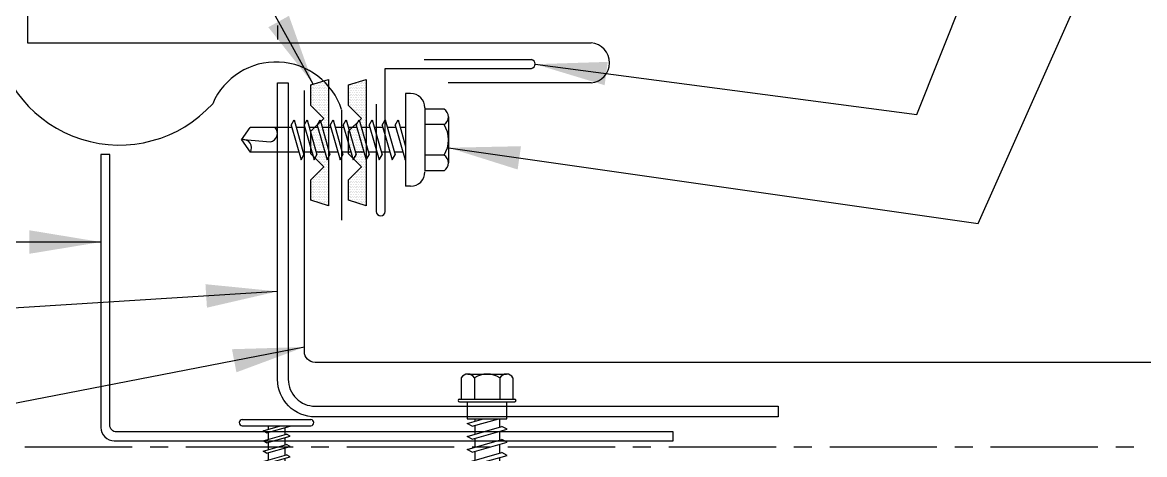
# Model space of a CAD drawing. Header units: inches. Extents: x 2.5 to 39.3, y 7.3 to 36.3.
# Drawn here: x 15.08 to 22.92, y 19.3 to 22.32 of the extents above; entities that cross this region are included whole.
import ezdxf

# ---------------------------------------------------------------- set-up
doc = ezdxf.new("R2010")
doc.units = ezdxf.units.IN
doc.header["$MEASUREMENT"] = 0
doc.linetypes.add('ACAD_ISO07W100', pattern=[3, 0, -3])
doc.linetypes.add('CENTER2', pattern=[1.125, 0.75, -0.125, 0.125, -0.125])
for name, color, linetype in [('BARRIER', 253, 'CENTER2'), ('FASTENER', 9, 'Continuous'), ('MEMBRANE', 7, 'Continuous'), ('PANEL', 11, 'Continuous'), ('STLA', 10, 'Continuous'), ('TAPE', 8, 'Continuous'), ('TEXT', 2, 'Continuous'), ('TRIM', 6, 'Continuous')]:
    doc.layers.add(name, color=color, linetype=linetype)
doc.styles.add('TEXT1', font='ROMANS.shx', dxfattribs={"width": 0.75, "height": 0.375})
doc.dimstyles.new('DETAIL$7', dxfattribs={"dimscale": 4, "dimtxt": 0.375, "dimasz": 0.125, "dimexe": 0.0625, "dimexo": 0.125, "dimgap": 0.0625, "dimtad": 1, "dimdec": 4, "dimzin": 3, "dimdsep": 46, "dimlunit": 4, "dimtxsty": 'TEXT1', "dimblk": 'ARCHTICK', "dimcen": 0.0625, "dimclrd": 7, "dimclre": 7, "dimclrt": 2, "dimadec": 0, "dimazin": 0, "dimtfac": 0.59375, "dimtdec": 4, "dimtmove": 2, "dimatfit": 3, "dimfxl": 0, "dimfrac": 2, "dimtolj": 1, "dimtzin": 3, "dimarcsym": 0})

# ---------------------------------------------------------------- blocks, each defined once
blk = doc.blocks.new('st7')
at = {"layer": 'FASTENER'}
for p, q in [((-0.24, 0.0822), (0.24, 0.0822)), ((-0.24, 0.0369), (0.24, 0.0369)), ((-0.0932, 0.0025), (0.0272, 0.0369)), ((-0.0691, -0.0111), (-0.0932, 0.0025)), ((-0.0691, -0.0111), (0.0948, 0.0357)), ((-0.0574, 0.0369), (-0.0574, 0.0127)), ((0.059, 0.0255), (0.059, -0.0254)), ((-0.0932, -0.0688), (0.0707, -0.0221)), ((-0.0691, -0.0824), (-0.0932, -0.0688)), ((-0.0691, -0.0824), (0.0948, -0.0356)), ((-0.0574, -0.0077), (-0.0574, -0.0586)), ((0.059, -0.0458), (0.059, -0.0967)), ((0.0948, -0.0356), (0.0707, -0.0221)), ((-0.0932, -0.1402), (0.0707, -0.0934)), ((-0.0691, -0.1538), (-0.0932, -0.1402)), ((-0.0691, -0.1538), (0.0948, -0.107)), ((-0.0574, -0.0791), (-0.0574, -0.13)), ((-0.0574, -0.1504), (-0.0574, -0.2014)), ((0.059, -0.1172), (0.059, -0.1681)), ((0.0948, -0.107), (0.0707, -0.0934)), ((-0.0932, -0.2116), (0.0707, -0.1648)), ((-0.0691, -0.2251), (-0.0932, -0.2116)), ((-0.0691, -0.2251), (0.0948, -0.1783)), ((-0.0574, -0.2218), (-0.0574, -0.2727)), ((0.059, -0.1885), (0.059, -0.2394)), ((0.0948, -0.1783), (0.0707, -0.1648)), ((-0.0932, -0.2829), (0.0707, -0.2361)), ((-0.0691, -0.2965), (-0.0932, -0.2829)), ((-0.0932, -0.3543), (0.0707, -0.3075)), ((-0.0691, -0.2965), (0.0948, -0.2497)), ((-0.0574, -0.2931), (-0.0574, -0.3441)), ((0.059, -0.2599), (0.059, -0.3108)), ((0.0948, -0.2497), (0.0707, -0.2361)), ((0.0948, -0.321), (0.0707, -0.3075)), ((-0.0691, -0.3678), (-0.0932, -0.3543)), ((-0.0932, -0.4256), (0.0707, -0.3788)), ((-0.0691, -0.3678), (0.0948, -0.321)), ((-0.0574, -0.3645), (-0.0574, -0.4154)), ((0.059, -0.3312), (0.059, -0.3822)), ((0.0948, -0.3924), (0.0707, -0.3788)), ((-0.0691, -0.4392), (-0.0932, -0.4256)), ((-0.0932, -0.497), (0.0707, -0.4502)), ((-0.0691, -0.4392), (0.0948, -0.3924)), ((-0.0691, -0.5105), (0.0948, -0.4638)), ((-0.0574, -0.4359), (-0.0574, -0.4868)), ((0.059, -0.4026), (0.059, -0.4535)), ((0.0948, -0.4638), (0.0707, -0.4502)), ((-0.0691, -0.5105), (-0.0932, -0.497)), ((-0.0932, -0.5683), (0.0707, -0.5215)), ((-0.0691, -0.5819), (0.0948, -0.5351)), ((-0.0574, -0.5072), (-0.0574, -0.5581)), ((0.059, -0.474), (0.059, -0.5249)), ((0.059, -0.5453), (0.059, -0.5962)), ((0.0948, -0.5351), (0.0707, -0.5215)), ((-0.0691, -0.5819), (-0.0932, -0.5683)), ((-0.0932, -0.6397), (0.0707, -0.5929)), ((-0.0691, -0.6533), (0.0948, -0.6065)), ((-0.0574, -0.5786), (-0.0574, -0.6295)), ((0.059, -0.6167), (0.059, -0.6676)), ((0.0948, -0.6065), (0.0707, -0.5929)), ((-0.0691, -0.6533), (-0.0932, -0.6397)), ((-0.0932, -0.711), (0.0707, -0.6643)), ((-0.0691, -0.7246), (0.0948, -0.6778)), ((-0.0574, -0.6499), (-0.0574, -0.7008)), ((0.059, -0.688), (0.059, -0.7389)), ((0.0948, -0.6778), (0.0707, -0.6643)), ((-0.0691, -0.7246), (-0.0932, -0.711)), ((-0.0932, -0.7824), (0.0707, -0.7356)), ((-0.0691, -0.796), (-0.0932, -0.7824)), ((-0.0691, -0.796), (0.0948, -0.7492)), ((-0.0574, -0.7213), (-0.0574, -0.7722)), ((0.059, -0.7594), (0.059, -0.8103)), ((0.0948, -0.7492), (0.0707, -0.7356)), ((-0.0932, -0.8538), (0.0707, -0.807)), ((-0.0691, -0.8673), (-0.0932, -0.8538)), ((-0.0691, -0.8673), (0.0948, -0.8205)), ((-0.0574, -0.7926), (-0.0574, -0.8436)), ((0.059, -0.8307), (0.059, -0.8612)), ((0.0948, -0.8205), (0.0707, -0.807)), ((-0.078, -0.9208), (0.0613, -0.881)), ((-0.0539, -0.9344), (-0.078, -0.9208)), ((-0.0539, -0.9344), (0.0853, -0.8946)), ((0.0853, -0.8946), (0.0613, -0.881)), ((-0.0579, -0.9864), (0.0407, -0.9583)), ((-0.0338, -1), (-0.0579, -0.9864)), ((-0.0338, -1), (0.0647, -0.9718)), ((0.0647, -0.9718), (0.0407, -0.9583)), ((-0.0299, -1.0497), (0.0056, -1.0396)), ((-0.0058, -1.0633), (-0.0299, -1.0497)), ((-0.0058, -1.0633), (0.0297, -1.0532)), ((0.0297, -1.0532), (0.0056, -1.0396))]:
    blk.add_line(p, q, dxfattribs=at)
for centre, radius, start, end in [((-0.2381, 0.0595), 0.0227, 94.66387, 265.33613), ((0.2381, 0.0595), 0.0227, 274.66387, 85.33613), ((-0.5007, -0.8534), 0.5598, 357.08737, 0.79577), ((0.5023, -0.8534), 0.5598, 181.08344, 186.21359), ((0.5023, -0.8534), 0.5598, 188.2489, 193.28196), ((-0.5007, -0.8534), 0.5598, 348.7524, 354.94749), ((0.5023, -0.8534), 0.5598, 194.88902, 200.30989), ((-0.5007, -0.8534), 0.5598, 339.46835, 347.20161), ((0.5023, -0.8534), 0.5598, 201.15724, 206.38075), ((-0.5007, -0.8534), 0.5598, 333.61925, 338.82803)]:
    blk.add_arc(centre, radius, start, end, dxfattribs=at)
blk = doc.blocks.new('*X2')
at = {"color": 0}
for p, q in [((-0.4336, 0.1348), (-0.4336, 0.1348)), ((-0.4336, 0.123), (-0.4336, 0.123)), ((-0.4219, 0.1406), (-0.4219, 0.1406)), ((-0.4219, 0.1289), (-0.4219, 0.1289)), ((-0.4219, 0.1172), (-0.4219, 0.1172)), ((-0.4219, 0.1055), (-0.4219, 0.1055)), ((-0.4219, 0.0937), (-0.4219, 0.0937)), ((-0.4219, 0.082), (-0.4219, 0.082)), ((-0.4102, 0.1348), (-0.4102, 0.1348)), ((-0.4102, 0.123), (-0.4102, 0.123)), ((-0.4102, 0.1113), (-0.4102, 0.1113)), ((-0.4102, 0.0996), (-0.4102, 0.0996)), ((-0.4102, 0.0879), (-0.4102, 0.0879)), ((-0.3984, 0.1406), (-0.3984, 0.1406)), ((-0.3984, 0.1289), (-0.3984, 0.1289)), ((-0.3984, 0.1172), (-0.3984, 0.1172)), ((-0.3984, 0.1055), (-0.3984, 0.1055)), ((-0.3984, 0.0937), (-0.3984, 0.0937)), ((-0.3984, 0.082), (-0.3984, 0.082)), ((-0.3867, 0.1348), (-0.3867, 0.1348)), ((-0.3867, 0.123), (-0.3867, 0.123)), ((-0.3867, 0.1113), (-0.3867, 0.1113)), ((-0.3867, 0.0996), (-0.3867, 0.0996)), ((-0.3867, 0.0879), (-0.3867, 0.0879)), ((-0.375, 0.1406), (-0.375, 0.1406)), ((-0.375, 0.1289), (-0.375, 0.1289)), ((-0.375, 0.1172), (-0.375, 0.1172)), ((-0.375, 0.1055), (-0.375, 0.1055)), ((-0.375, 0.0937), (-0.375, 0.0937)), ((-0.375, 0.082), (-0.375, 0.082)), ((-0.3633, 0.1348), (-0.3633, 0.1348)), ((-0.3633, 0.123), (-0.3633, 0.123)), ((-0.3633, 0.1113), (-0.3633, 0.1113)), ((-0.3633, 0.0996), (-0.3633, 0.0996)), ((-0.3633, 0.0879), (-0.3633, 0.0879)), ((-0.3516, 0.1406), (-0.3516, 0.1406)), ((-0.3516, 0.1289), (-0.3516, 0.1289)), ((-0.3516, 0.1172), (-0.3516, 0.1172)), ((-0.3516, 0.1055), (-0.3516, 0.1055)), ((-0.3516, 0.0937), (-0.3516, 0.0937)), ((-0.3516, 0.082), (-0.3516, 0.082)), ((-0.3398, 0.1348), (-0.3398, 0.1348)), ((-0.3398, 0.123), (-0.3398, 0.123)), ((-0.3398, 0.1113), (-0.3398, 0.1113)), ((-0.3398, 0.0996), (-0.3398, 0.0996)), ((-0.3398, 0.0879), (-0.3398, 0.0879)), ((-0.3281, 0.1406), (-0.3281, 0.1406)), ((-0.3281, 0.1289), (-0.3281, 0.1289)), ((-0.3281, 0.1172), (-0.3281, 0.1172)), ((-0.3281, 0.1055), (-0.3281, 0.1055)), ((-0.3281, 0.0937), (-0.3281, 0.0937)), ((-0.3281, 0.082), (-0.3281, 0.082)), ((-0.3164, 0.1348), (-0.3164, 0.1348)), ((-0.3164, 0.123), (-0.3164, 0.123)), ((-0.3164, 0.1113), (-0.3164, 0.1113)), ((-0.3164, 0.0996), (-0.3164, 0.0996)), ((-0.3164, 0.0879), (-0.3164, 0.0879)), ((-0.3047, 0.1406), (-0.3047, 0.1406)), ((-0.3047, 0.1289), (-0.3047, 0.1289)), ((-0.3047, 0.1172), (-0.3047, 0.1172)), ((-0.3047, 0.1055), (-0.3047, 0.1055)), ((-0.3047, 0.0937), (-0.3047, 0.0937)), ((-0.3047, 0.082), (-0.3047, 0.082)), ((-0.293, 0.1348), (-0.293, 0.1348)), ((-0.293, 0.123), (-0.293, 0.123)), ((-0.293, 0.1113), (-0.293, 0.1113)), ((-0.293, 0.0996), (-0.293, 0.0996)), ((-0.293, 0.0879), (-0.293, 0.0879)), ((-0.2812, 0.1406), (-0.2812, 0.1406)), ((-0.2812, 0.1289), (-0.2812, 0.1289)), ((-0.2812, 0.1172), (-0.2812, 0.1172)), ((-0.2812, 0.1055), (-0.2812, 0.1055)), ((-0.2812, 0.0937), (-0.2812, 0.0937)), ((-0.2812, 0.082), (-0.2812, 0.082)), ((-0.2695, 0.1348), (-0.2695, 0.1348)), ((-0.2695, 0.123), (-0.2695, 0.123)), ((-0.2695, 0.1113), (-0.2695, 0.1113)), ((-0.2695, 0.0996), (-0.2695, 0.0996)), ((-0.2695, 0.0879), (-0.2695, 0.0879)), ((-0.2578, 0.1406), (-0.2578, 0.1406)), ((-0.2578, 0.1289), (-0.2578, 0.1289)), ((-0.2578, 0.1172), (-0.2578, 0.1172)), ((-0.2578, 0.1055), (-0.2578, 0.1055)), ((-0.2578, 0.0937), (-0.2578, 0.0937)), ((-0.2578, 0.082), (-0.2578, 0.082)), ((-0.2461, 0.1348), (-0.2461, 0.1348)), ((-0.2461, 0.123), (-0.2461, 0.123)), ((-0.2461, 0.1113), (-0.2461, 0.1113)), ((-0.2461, 0.0996), (-0.2461, 0.0996)), ((-0.2461, 0.0879), (-0.2461, 0.0879)), ((-0.2344, 0.1406), (-0.2344, 0.1406)), ((-0.2344, 0.1289), (-0.2344, 0.1289)), ((-0.2344, 0.1172), (-0.2344, 0.1172)), ((-0.2344, 0.1055), (-0.2344, 0.1055)), ((-0.2344, 0.0937), (-0.2344, 0.0937)), ((-0.2344, 0.082), (-0.2344, 0.082)), ((-0.2227, 0.1348), (-0.2227, 0.1348)), ((-0.2227, 0.123), (-0.2227, 0.123)), ((-0.2227, 0.1113), (-0.2227, 0.1113)), ((-0.2227, 0.0996), (-0.2227, 0.0996)), ((-0.2227, 0.0879), (-0.2227, 0.0879)), ((-0.2109, 0.1406), (-0.2109, 0.1406)), ((-0.2109, 0.1289), (-0.2109, 0.1289)), ((-0.2109, 0.1172), (-0.2109, 0.1172)), ((-0.2109, 0.1055), (-0.2109, 0.1055)), ((-0.2109, 0.0937), (-0.2109, 0.0937)), ((-0.2109, 0.082), (-0.2109, 0.082)), ((-0.1992, 0.1348), (-0.1992, 0.1348)), ((-0.1992, 0.123), (-0.1992, 0.123)), ((-0.1992, 0.1113), (-0.1992, 0.1113)), ((-0.1992, 0.0996), (-0.1992, 0.0996)), ((-0.1992, 0.0879), (-0.1992, 0.0879)), ((-0.1875, 0.1406), (-0.1875, 0.1406)), ((-0.1875, 0.1289), (-0.1875, 0.1289)), ((-0.1875, 0.1172), (-0.1875, 0.1172)), ((-0.1875, 0.1055), (-0.1875, 0.1055)), ((-0.1875, 0.0937), (-0.1875, 0.0937)), ((-0.1758, 0.1348), (-0.1758, 0.1348)), ((-0.1758, 0.123), (-0.1758, 0.123)), ((-0.1758, 0.1113), (-0.1758, 0.1113)), ((-0.1641, 0.1406), (-0.1641, 0.1406)), ((-0.1641, 0.1289), (-0.1641, 0.1289)), ((-0.1641, 0.1172), (-0.1641, 0.1172)), ((-0.1641, 0.1055), (-0.1641, 0.1055)), ((-0.1523, 0.1348), (-0.1523, 0.1348)), ((-0.1523, 0.123), (-0.1523, 0.123)), ((-0.1523, 0.1113), (-0.1523, 0.1113)), ((-0.1523, 0.0996), (-0.1523, 0.0996)), ((-0.1406, 0.1406), (-0.1406, 0.1406)), ((-0.1406, 0.1289), (-0.1406, 0.1289)), ((-0.1406, 0.1172), (-0.1406, 0.1172)), ((-0.1406, 0.1055), (-0.1406, 0.1055)), ((-0.1406, 0.0937), (-0.1406, 0.0937)), ((-0.1406, 0.082), (-0.1406, 0.082)), ((-0.1289, 0.1348), (-0.1289, 0.1348)), ((-0.1289, 0.123), (-0.1289, 0.123)), ((-0.1289, 0.1113), (-0.1289, 0.1113)), ((-0.1289, 0.0996), (-0.1289, 0.0996)), ((-0.1289, 0.0879), (-0.1289, 0.0879)), ((-0.1172, 0.1406), (-0.1172, 0.1406)), ((-0.1172, 0.1289), (-0.1172, 0.1289)), ((-0.1172, 0.1172), (-0.1172, 0.1172)), ((-0.1172, 0.1055), (-0.1172, 0.1055)), ((-0.1172, 0.0937), (-0.1172, 0.0937)), ((-0.1172, 0.082), (-0.1172, 0.082)), ((-0.1055, 0.1348), (-0.1055, 0.1348)), ((-0.1055, 0.123), (-0.1055, 0.123)), ((-0.1055, 0.1113), (-0.1055, 0.1113)), ((-0.1055, 0.0996), (-0.1055, 0.0996)), ((-0.1055, 0.0879), (-0.1055, 0.0879)), ((-0.0937, 0.1406), (-0.0937, 0.1406)), ((-0.0937, 0.1289), (-0.0937, 0.1289)), ((-0.0937, 0.1172), (-0.0937, 0.1172)), ((-0.0937, 0.1055), (-0.0937, 0.1055)), ((-0.0937, 0.0937), (-0.0937, 0.0937)), ((-0.0937, 0.082), (-0.0937, 0.082)), ((-0.082, 0.1348), (-0.082, 0.1348)), ((-0.082, 0.123), (-0.082, 0.123)), ((-0.082, 0.1113), (-0.082, 0.1113)), ((-0.082, 0.0996), (-0.082, 0.0996)), ((-0.082, 0.0879), (-0.082, 0.0879)), ((-0.0703, 0.1406), (-0.0703, 0.1406)), ((-0.0703, 0.1289), (-0.0703, 0.1289)), ((-0.0703, 0.1172), (-0.0703, 0.1172)), ((-0.0703, 0.1055), (-0.0703, 0.1055)), ((-0.0703, 0.0937), (-0.0703, 0.0937)), ((-0.0703, 0.082), (-0.0703, 0.082)), ((-0.0586, 0.1348), (-0.0586, 0.1348)), ((-0.0586, 0.123), (-0.0586, 0.123)), ((-0.0586, 0.1113), (-0.0586, 0.1113)), ((-0.0586, 0.0996), (-0.0586, 0.0996)), ((-0.0586, 0.0879), (-0.0586, 0.0879)), ((-0.0469, 0.1406), (-0.0469, 0.1406)), ((-0.0469, 0.1289), (-0.0469, 0.1289)), ((-0.0469, 0.1172), (-0.0469, 0.1172)), ((-0.0469, 0.1055), (-0.0469, 0.1055)), ((-0.0469, 0.0937), (-0.0469, 0.0937)), ((-0.0469, 0.082), (-0.0469, 0.082)), ((-0.0352, 0.1348), (-0.0352, 0.1348)), ((-0.0352, 0.123), (-0.0352, 0.123)), ((-0.0352, 0.1113), (-0.0352, 0.1113)), ((-0.0352, 0.0996), (-0.0352, 0.0996)), ((-0.0352, 0.0879), (-0.0352, 0.0879)), ((-0.0234, 0.1406), (-0.0234, 0.1406)), ((-0.0234, 0.1289), (-0.0234, 0.1289)), ((-0.0234, 0.1172), (-0.0234, 0.1172)), ((-0.0234, 0.1055), (-0.0234, 0.1055)), ((-0.0234, 0.0937), (-0.0234, 0.0937)), ((-0.0234, 0.082), (-0.0234, 0.082)), ((-0.0117, 0.1348), (-0.0117, 0.1348)), ((-0.0117, 0.123), (-0.0117, 0.123)), ((-0.0117, 0.1113), (-0.0117, 0.1113)), ((-0.0117, 0.0996), (-0.0117, 0.0996)), ((-0.0117, 0.0879), (-0.0117, 0.0879)), ((0, 0.1406), (0, 0.1406)), ((0, 0.1289), (0, 0.1289)), ((0, 0.1172), (0, 0.1172)), ((0, 0.1055), (0, 0.1055)), ((0, 0.0937), (0, 0.0937)), ((0, 0.082), (0, 0.082)), ((0.0117, 0.1348), (0.0117, 0.1348)), ((0.0117, 0.123), (0.0117, 0.123)), ((0.0117, 0.1113), (0.0117, 0.1113)), ((0.0117, 0.0996), (0.0117, 0.0996)), ((0.0117, 0.0879), (0.0117, 0.0879)), ((0.0234, 0.1406), (0.0234, 0.1406)), ((0.0234, 0.1289), (0.0234, 0.1289)), ((0.0234, 0.1172), (0.0234, 0.1172)), ((0.0234, 0.1055), (0.0234, 0.1055)), ((0.0234, 0.0937), (0.0234, 0.0937)), ((0.0234, 0.082), (0.0234, 0.082)), ((0.0352, 0.1348), (0.0352, 0.1348)), ((0.0352, 0.123), (0.0352, 0.123)), ((0.0352, 0.1113), (0.0352, 0.1113)), ((0.0352, 0.0996), (0.0352, 0.0996)), ((0.0352, 0.0879), (0.0352, 0.0879)), ((0.0469, 0.1406), (0.0469, 0.1406)), ((0.0469, 0.1289), (0.0469, 0.1289)), ((0.0469, 0.1172), (0.0469, 0.1172)), ((0.0469, 0.1055), (0.0469, 0.1055)), ((0.0469, 0.0937), (0.0469, 0.0937)), ((0.0469, 0.082), (0.0469, 0.082)), ((0.0586, 0.1348), (0.0586, 0.1348)), ((0.0586, 0.123), (0.0586, 0.123)), ((0.0586, 0.1113), (0.0586, 0.1113)), ((0.0586, 0.0996), (0.0586, 0.0996)), ((0.0586, 0.0879), (0.0586, 0.0879)), ((0.0703, 0.1406), (0.0703, 0.1406)), ((0.0703, 0.1289), (0.0703, 0.1289)), ((0.0703, 0.1172), (0.0703, 0.1172)), ((0.0703, 0.1055), (0.0703, 0.1055)), ((0.0703, 0.0937), (0.0703, 0.0937)), ((0.0703, 0.082), (0.0703, 0.082)), ((0.082, 0.1348), (0.082, 0.1348)), ((0.082, 0.123), (0.082, 0.123)), ((0.082, 0.1113), (0.082, 0.1113)), ((0.082, 0.0996), (0.082, 0.0996)), ((0.082, 0.0879), (0.082, 0.0879)), ((0.0937, 0.1406), (0.0937, 0.1406)), ((0.0937, 0.1289), (0.0937, 0.1289)), ((0.0937, 0.1172), (0.0937, 0.1172)), ((0.0937, 0.1055), (0.0937, 0.1055)), ((0.0937, 0.0937), (0.0937, 0.0937)), ((0.0937, 0.082), (0.0937, 0.082)), ((0.1055, 0.1348), (0.1055, 0.1348)), ((0.1055, 0.123), (0.1055, 0.123)), ((0.1055, 0.1113), (0.1055, 0.1113)), ((0.1055, 0.0996), (0.1055, 0.0996)), ((0.1055, 0.0879), (0.1055, 0.0879)), ((0.1172, 0.1406), (0.1172, 0.1406)), ((0.1172, 0.1289), (0.1172, 0.1289)), ((0.1172, 0.1172), (0.1172, 0.1172)), ((0.1172, 0.1055), (0.1172, 0.1055)), ((0.1172, 0.0937), (0.1172, 0.0937)), ((0.1172, 0.082), (0.1172, 0.082)), ((0.1289, 0.1348), (0.1289, 0.1348)), ((0.1289, 0.123), (0.1289, 0.123)), ((0.1289, 0.1113), (0.1289, 0.1113)), ((0.1289, 0.0996), (0.1289, 0.0996)), ((0.1289, 0.0879), (0.1289, 0.0879)), ((0.1406, 0.1406), (0.1406, 0.1406)), ((0.1406, 0.1289), (0.1406, 0.1289)), ((0.1406, 0.1172), (0.1406, 0.1172)), ((0.1406, 0.1055), (0.1406, 0.1055)), ((0.1406, 0.0937), (0.1406, 0.0937)), ((0.1406, 0.082), (0.1406, 0.082)), ((0.1523, 0.1348), (0.1523, 0.1348)), ((0.1523, 0.123), (0.1523, 0.123)), ((0.1523, 0.1113), (0.1523, 0.1113)), ((0.1523, 0.0996), (0.1523, 0.0996)), ((0.1641, 0.1406), (0.1641, 0.1406)), ((0.1641, 0.1289), (0.1641, 0.1289)), ((0.1641, 0.1172), (0.1641, 0.1172)), ((0.1641, 0.1055), (0.1641, 0.1055)), ((0.1758, 0.1348), (0.1758, 0.1348)), ((0.1758, 0.123), (0.1758, 0.123)), ((0.1758, 0.1113), (0.1758, 0.1113)), ((0.1875, 0.1406), (0.1875, 0.1406)), ((0.1875, 0.1289), (0.1875, 0.1289)), ((0.1875, 0.1172), (0.1875, 0.1172)), ((0.1875, 0.1055), (0.1875, 0.1055)), ((0.1875, 0.0937), (0.1875, 0.0937)), ((0.1992, 0.1348), (0.1992, 0.1348)), ((0.1992, 0.123), (0.1992, 0.123)), ((0.1992, 0.1113), (0.1992, 0.1113)), ((0.1992, 0.0996), (0.1992, 0.0996)), ((0.1992, 0.0879), (0.1992, 0.0879)), ((0.2109, 0.1406), (0.2109, 0.1406)), ((0.2109, 0.1289), (0.2109, 0.1289)), ((0.2109, 0.1172), (0.2109, 0.1172)), ((0.2109, 0.1055), (0.2109, 0.1055)), ((0.2109, 0.0937), (0.2109, 0.0937)), ((0.2109, 0.082), (0.2109, 0.082)), ((0.2227, 0.1348), (0.2227, 0.1348)), ((0.2227, 0.123), (0.2227, 0.123)), ((0.2227, 0.1113), (0.2227, 0.1113)), ((0.2227, 0.0996), (0.2227, 0.0996)), ((0.2227, 0.0879), (0.2227, 0.0879)), ((0.2344, 0.1406), (0.2344, 0.1406)), ((0.2344, 0.1289), (0.2344, 0.1289)), ((0.2344, 0.1172), (0.2344, 0.1172)), ((0.2344, 0.1055), (0.2344, 0.1055)), ((0.2344, 0.0937), (0.2344, 0.0937)), ((0.2344, 0.082), (0.2344, 0.082)), ((0.2461, 0.1348), (0.2461, 0.1348)), ((0.2461, 0.123), (0.2461, 0.123)), ((0.2461, 0.1113), (0.2461, 0.1113)), ((0.2461, 0.0996), (0.2461, 0.0996)), ((0.2461, 0.0879), (0.2461, 0.0879)), ((0.2578, 0.1406), (0.2578, 0.1406)), ((0.2578, 0.1289), (0.2578, 0.1289)), ((0.2578, 0.1172), (0.2578, 0.1172)), ((0.2578, 0.1055), (0.2578, 0.1055)), ((0.2578, 0.0937), (0.2578, 0.0937)), ((0.2578, 0.082), (0.2578, 0.082)), ((0.2695, 0.1348), (0.2695, 0.1348)), ((0.2695, 0.123), (0.2695, 0.123)), ((0.2695, 0.1113), (0.2695, 0.1113)), ((0.2695, 0.0996), (0.2695, 0.0996)), ((0.2695, 0.0879), (0.2695, 0.0879)), ((0.2812, 0.1406), (0.2812, 0.1406)), ((0.2812, 0.1289), (0.2812, 0.1289)), ((0.2812, 0.1172), (0.2812, 0.1172)), ((0.2812, 0.1055), (0.2812, 0.1055)), ((0.2812, 0.0937), (0.2812, 0.0937)), ((0.2812, 0.082), (0.2812, 0.082)), ((0.293, 0.1348), (0.293, 0.1348)), ((0.293, 0.123), (0.293, 0.123)), ((0.293, 0.1113), (0.293, 0.1113)), ((0.293, 0.0996), (0.293, 0.0996)), ((0.293, 0.0879), (0.293, 0.0879)), ((0.3047, 0.1406), (0.3047, 0.1406)), ((0.3047, 0.1289), (0.3047, 0.1289)), ((0.3047, 0.1172), (0.3047, 0.1172)), ((0.3047, 0.1055), (0.3047, 0.1055)), ((0.3047, 0.0937), (0.3047, 0.0937)), ((0.3047, 0.082), (0.3047, 0.082)), ((0.3164, 0.1348), (0.3164, 0.1348)), ((0.3164, 0.123), (0.3164, 0.123)), ((0.3164, 0.1113), (0.3164, 0.1113)), ((0.3164, 0.0996), (0.3164, 0.0996)), ((0.3164, 0.0879), (0.3164, 0.0879)), ((0.3281, 0.1406), (0.3281, 0.1406)), ((0.3281, 0.1289), (0.3281, 0.1289)), ((0.3281, 0.1172), (0.3281, 0.1172)), ((0.3281, 0.1055), (0.3281, 0.1055)), ((0.3281, 0.0937), (0.3281, 0.0937)), ((0.3281, 0.082), (0.3281, 0.082)), ((0.3398, 0.1348), (0.3398, 0.1348)), ((0.3398, 0.123), (0.3398, 0.123)), ((0.3398, 0.1113), (0.3398, 0.1113)), ((0.3398, 0.0996), (0.3398, 0.0996)), ((0.3398, 0.0879), (0.3398, 0.0879)), ((0.3516, 0.1406), (0.3516, 0.1406)), ((0.3516, 0.1289), (0.3516, 0.1289)), ((0.3516, 0.1172), (0.3516, 0.1172)), ((0.3516, 0.1055), (0.3516, 0.1055)), ((0.3516, 0.0937), (0.3516, 0.0937)), ((0.3516, 0.082), (0.3516, 0.082)), ((0.3633, 0.1348), (0.3633, 0.1348)), ((0.3633, 0.123), (0.3633, 0.123)), ((0.3633, 0.1113), (0.3633, 0.1113)), ((0.3633, 0.0996), (0.3633, 0.0996)), ((0.3633, 0.0879), (0.3633, 0.0879)), ((0.375, 0.1406), (0.375, 0.1406)), ((0.375, 0.1289), (0.375, 0.1289)), ((0.375, 0.1172), (0.375, 0.1172)), ((0.375, 0.1055), (0.375, 0.1055)), ((0.375, 0.0937), (0.375, 0.0937)), ((0.375, 0.082), (0.375, 0.082)), ((0.3867, 0.1348), (0.3867, 0.1348)), ((0.3867, 0.123), (0.3867, 0.123)), ((0.3867, 0.1113), (0.3867, 0.1113)), ((0.3867, 0.0996), (0.3867, 0.0996)), ((0.3867, 0.0879), (0.3867, 0.0879)), ((0.3984, 0.1406), (0.3984, 0.1406)), ((0.3984, 0.1289), (0.3984, 0.1289)), ((0.3984, 0.1172), (0.3984, 0.1172)), ((0.3984, 0.1055), (0.3984, 0.1055)), ((0.3984, 0.0937), (0.3984, 0.0937)), ((0.3984, 0.082), (0.3984, 0.082)), ((0.4102, 0.1348), (0.4102, 0.1348)), ((0.4102, 0.123), (0.4102, 0.123)), ((0.4102, 0.1113), (0.4102, 0.1113)), ((0.4102, 0.0996), (0.4102, 0.0996)), ((0.4102, 0.0879), (0.4102, 0.0879)), ((0.4219, 0.1406), (0.4219, 0.1406)), ((0.4219, 0.1289), (0.4219, 0.1289)), ((0.4219, 0.1172), (0.4219, 0.1172)), ((0.4219, 0.1055), (0.4219, 0.1055)), ((0.4219, 0.0937), (0.4219, 0.0937)), ((0.4219, 0.082), (0.4219, 0.082)), ((0.4336, 0.1348), (0.4336, 0.1348)), ((0.4336, 0.123), (0.4336, 0.123)), ((-0.4102, 0.0762), (-0.4102, 0.0762)), ((-0.4102, 0.0645), (-0.4102, 0.0645)), ((-0.4102, 0.0527), (-0.4102, 0.0527)), ((-0.4102, 0.041), (-0.4102, 0.041)), ((-0.3984, 0.0703), (-0.3984, 0.0703)), ((-0.3984, 0.0586), (-0.3984, 0.0586)), ((-0.3984, 0.0469), (-0.3984, 0.0469)), ((-0.3984, 0.0352), (-0.3984, 0.0352)), ((-0.3984, 0.0234), (-0.3984, 0.0234)), ((-0.3867, 0.0762), (-0.3867, 0.0762)), ((-0.3867, 0.0645), (-0.3867, 0.0645)), ((-0.3867, 0.0527), (-0.3867, 0.0527)), ((-0.3867, 0.041), (-0.3867, 0.041)), ((-0.3867, 0.0293), (-0.3867, 0.0293)), ((-0.375, 0.0703), (-0.375, 0.0703)), ((-0.375, 0.0586), (-0.375, 0.0586)), ((-0.375, 0.0469), (-0.375, 0.0469)), ((-0.375, 0.0352), (-0.375, 0.0352)), ((-0.375, 0.0234), (-0.375, 0.0234)), ((-0.3633, 0.0762), (-0.3633, 0.0762)), ((-0.3633, 0.0645), (-0.3633, 0.0645)), ((-0.3633, 0.0527), (-0.3633, 0.0527)), ((-0.3633, 0.041), (-0.3633, 0.041)), ((-0.3633, 0.0293), (-0.3633, 0.0293)), ((-0.3516, 0.0703), (-0.3516, 0.0703)), ((-0.3516, 0.0586), (-0.3516, 0.0586)), ((-0.3516, 0.0469), (-0.3516, 0.0469)), ((-0.3516, 0.0352), (-0.3516, 0.0352)), ((-0.3516, 0.0234), (-0.3516, 0.0234)), ((-0.3398, 0.0762), (-0.3398, 0.0762)), ((-0.3398, 0.0645), (-0.3398, 0.0645)), ((-0.3398, 0.0527), (-0.3398, 0.0527)), ((-0.3398, 0.041), (-0.3398, 0.041)), ((-0.3398, 0.0293), (-0.3398, 0.0293)), ((-0.3281, 0.0703), (-0.3281, 0.0703)), ((-0.3281, 0.0586), (-0.3281, 0.0586)), ((-0.3281, 0.0469), (-0.3281, 0.0469)), ((-0.3281, 0.0352), (-0.3281, 0.0352)), ((-0.3281, 0.0234), (-0.3281, 0.0234)), ((-0.3164, 0.0762), (-0.3164, 0.0762)), ((-0.3164, 0.0645), (-0.3164, 0.0645)), ((-0.3164, 0.0527), (-0.3164, 0.0527)), ((-0.3164, 0.041), (-0.3164, 0.041)), ((-0.3164, 0.0293), (-0.3164, 0.0293)), ((-0.3047, 0.0703), (-0.3047, 0.0703)), ((-0.3047, 0.0586), (-0.3047, 0.0586)), ((-0.3047, 0.0469), (-0.3047, 0.0469)), ((-0.3047, 0.0352), (-0.3047, 0.0352)), ((-0.3047, 0.0234), (-0.3047, 0.0234)), ((-0.293, 0.0762), (-0.293, 0.0762)), ((-0.293, 0.0645), (-0.293, 0.0645)), ((-0.293, 0.0527), (-0.293, 0.0527)), ((-0.293, 0.041), (-0.293, 0.041)), ((-0.293, 0.0293), (-0.293, 0.0293)), ((-0.2812, 0.0703), (-0.2812, 0.0703)), ((-0.2812, 0.0586), (-0.2812, 0.0586)), ((-0.2812, 0.0469), (-0.2812, 0.0469)), ((-0.2812, 0.0352), (-0.2812, 0.0352)), ((-0.2812, 0.0234), (-0.2812, 0.0234)), ((-0.2695, 0.0762), (-0.2695, 0.0762)), ((-0.2695, 0.0645), (-0.2695, 0.0645)), ((-0.2695, 0.0527), (-0.2695, 0.0527)), ((-0.2695, 0.041), (-0.2695, 0.041)), ((-0.2695, 0.0293), (-0.2695, 0.0293)), ((-0.2578, 0.0703), (-0.2578, 0.0703)), ((-0.2578, 0.0586), (-0.2578, 0.0586)), ((-0.2578, 0.0469), (-0.2578, 0.0469)), ((-0.2578, 0.0352), (-0.2578, 0.0352)), ((-0.2578, 0.0234), (-0.2578, 0.0234)), ((-0.2461, 0.0762), (-0.2461, 0.0762)), ((-0.2461, 0.0645), (-0.2461, 0.0645)), ((-0.2461, 0.0527), (-0.2461, 0.0527)), ((-0.2461, 0.041), (-0.2461, 0.041)), ((-0.2344, 0.0703), (-0.2344, 0.0703)), ((-0.2344, 0.0586), (-0.2344, 0.0586)), ((-0.2344, 0.0469), (-0.2344, 0.0469)), ((-0.2227, 0.0762), (-0.2227, 0.0762)), ((-0.2227, 0.0645), (-0.2227, 0.0645)), ((-0.2109, 0.0703), (-0.2109, 0.0703)), ((-0.1289, 0.0762), (-0.1289, 0.0762)), ((-0.1172, 0.0703), (-0.1172, 0.0703)), ((-0.1172, 0.0586), (-0.1172, 0.0586)), ((-0.1055, 0.0762), (-0.1055, 0.0762)), ((-0.1055, 0.0645), (-0.1055, 0.0645)), ((-0.1055, 0.0527), (-0.1055, 0.0527)), ((-0.0937, 0.0703), (-0.0937, 0.0703)), ((-0.0937, 0.0586), (-0.0937, 0.0586)), ((-0.0937, 0.0469), (-0.0937, 0.0469)), ((-0.0937, 0.0352), (-0.0937, 0.0352)), ((-0.082, 0.0762), (-0.082, 0.0762)), ((-0.082, 0.0645), (-0.082, 0.0645)), ((-0.082, 0.0527), (-0.082, 0.0527)), ((-0.082, 0.041), (-0.082, 0.041)), ((-0.082, 0.0293), (-0.082, 0.0293)), ((-0.0703, 0.0703), (-0.0703, 0.0703)), ((-0.0703, 0.0586), (-0.0703, 0.0586)), ((-0.0703, 0.0469), (-0.0703, 0.0469)), ((-0.0703, 0.0352), (-0.0703, 0.0352)), ((-0.0703, 0.0234), (-0.0703, 0.0234)), ((-0.0586, 0.0762), (-0.0586, 0.0762)), ((-0.0586, 0.0645), (-0.0586, 0.0645)), ((-0.0586, 0.0527), (-0.0586, 0.0527)), ((-0.0586, 0.041), (-0.0586, 0.041)), ((-0.0586, 0.0293), (-0.0586, 0.0293)), ((-0.0469, 0.0703), (-0.0469, 0.0703)), ((-0.0469, 0.0586), (-0.0469, 0.0586)), ((-0.0469, 0.0469), (-0.0469, 0.0469)), ((-0.0469, 0.0352), (-0.0469, 0.0352)), ((-0.0469, 0.0234), (-0.0469, 0.0234)), ((-0.0352, 0.0762), (-0.0352, 0.0762)), ((-0.0352, 0.0645), (-0.0352, 0.0645)), ((-0.0352, 0.0527), (-0.0352, 0.0527)), ((-0.0352, 0.041), (-0.0352, 0.041)), ((-0.0352, 0.0293), (-0.0352, 0.0293)), ((-0.0234, 0.0703), (-0.0234, 0.0703)), ((-0.0234, 0.0586), (-0.0234, 0.0586)), ((-0.0234, 0.0469), (-0.0234, 0.0469)), ((-0.0234, 0.0352), (-0.0234, 0.0352)), ((-0.0234, 0.0234), (-0.0234, 0.0234)), ((-0.0117, 0.0762), (-0.0117, 0.0762)), ((-0.0117, 0.0645), (-0.0117, 0.0645)), ((-0.0117, 0.0527), (-0.0117, 0.0527)), ((-0.0117, 0.041), (-0.0117, 0.041)), ((-0.0117, 0.0293), (-0.0117, 0.0293)), ((0, 0.0703), (0, 0.0703)), ((0, 0.0586), (0, 0.0586)), ((0, 0.0469), (0, 0.0469)), ((0, 0.0352), (0, 0.0352)), ((0, 0.0234), (0, 0.0234)), ((0.0117, 0.0762), (0.0117, 0.0762)), ((0.0117, 0.0645), (0.0117, 0.0645)), ((0.0117, 0.0527), (0.0117, 0.0527)), ((0.0117, 0.041), (0.0117, 0.041)), ((0.0117, 0.0293), (0.0117, 0.0293)), ((0.0234, 0.0703), (0.0234, 0.0703)), ((0.0234, 0.0586), (0.0234, 0.0586)), ((0.0234, 0.0469), (0.0234, 0.0469)), ((0.0234, 0.0352), (0.0234, 0.0352)), ((0.0234, 0.0234), (0.0234, 0.0234)), ((0.0352, 0.0762), (0.0352, 0.0762)), ((0.0352, 0.0645), (0.0352, 0.0645)), ((0.0352, 0.0527), (0.0352, 0.0527)), ((0.0352, 0.041), (0.0352, 0.041)), ((0.0352, 0.0293), (0.0352, 0.0293)), ((0.0469, 0.0703), (0.0469, 0.0703)), ((0.0469, 0.0586), (0.0469, 0.0586)), ((0.0469, 0.0469), (0.0469, 0.0469)), ((0.0469, 0.0352), (0.0469, 0.0352)), ((0.0469, 0.0234), (0.0469, 0.0234)), ((0.0586, 0.0762), (0.0586, 0.0762)), ((0.0586, 0.0645), (0.0586, 0.0645)), ((0.0586, 0.0527), (0.0586, 0.0527)), ((0.0586, 0.041), (0.0586, 0.041)), ((0.0586, 0.0293), (0.0586, 0.0293)), ((0.0703, 0.0703), (0.0703, 0.0703)), ((0.0703, 0.0586), (0.0703, 0.0586)), ((0.0703, 0.0469), (0.0703, 0.0469)), ((0.0703, 0.0352), (0.0703, 0.0352)), ((0.0703, 0.0234), (0.0703, 0.0234)), ((0.082, 0.0762), (0.082, 0.0762)), ((0.082, 0.0645), (0.082, 0.0645)), ((0.082, 0.0527), (0.082, 0.0527)), ((0.082, 0.041), (0.082, 0.041)), ((0.082, 0.0293), (0.082, 0.0293)), ((0.0937, 0.0703), (0.0937, 0.0703)), ((0.0937, 0.0586), (0.0937, 0.0586)), ((0.0937, 0.0469), (0.0937, 0.0469)), ((0.0937, 0.0352), (0.0937, 0.0352)), ((0.1055, 0.0762), (0.1055, 0.0762)), ((0.1055, 0.0645), (0.1055, 0.0645)), ((0.1055, 0.0527), (0.1055, 0.0527)), ((0.1172, 0.0703), (0.1172, 0.0703)), ((0.1172, 0.0586), (0.1172, 0.0586)), ((0.1289, 0.0762), (0.1289, 0.0762)), ((0.2109, 0.0703), (0.2109, 0.0703)), ((0.2227, 0.0762), (0.2227, 0.0762)), ((0.2227, 0.0645), (0.2227, 0.0645)), ((0.2344, 0.0703), (0.2344, 0.0703)), ((0.2344, 0.0586), (0.2344, 0.0586)), ((0.2344, 0.0469), (0.2344, 0.0469)), ((0.2461, 0.0762), (0.2461, 0.0762)), ((0.2461, 0.0645), (0.2461, 0.0645)), ((0.2461, 0.0527), (0.2461, 0.0527)), ((0.2461, 0.041), (0.2461, 0.041)), ((0.2578, 0.0703), (0.2578, 0.0703)), ((0.2578, 0.0586), (0.2578, 0.0586)), ((0.2578, 0.0469), (0.2578, 0.0469)), ((0.2578, 0.0352), (0.2578, 0.0352)), ((0.2578, 0.0234), (0.2578, 0.0234)), ((0.2695, 0.0762), (0.2695, 0.0762)), ((0.2695, 0.0645), (0.2695, 0.0645)), ((0.2695, 0.0527), (0.2695, 0.0527)), ((0.2695, 0.041), (0.2695, 0.041)), ((0.2695, 0.0293), (0.2695, 0.0293)), ((0.2812, 0.0703), (0.2812, 0.0703)), ((0.2812, 0.0586), (0.2812, 0.0586)), ((0.2812, 0.0469), (0.2812, 0.0469)), ((0.2812, 0.0352), (0.2812, 0.0352)), ((0.2812, 0.0234), (0.2812, 0.0234)), ((0.293, 0.0762), (0.293, 0.0762)), ((0.293, 0.0645), (0.293, 0.0645)), ((0.293, 0.0527), (0.293, 0.0527)), ((0.293, 0.041), (0.293, 0.041)), ((0.293, 0.0293), (0.293, 0.0293)), ((0.3047, 0.0703), (0.3047, 0.0703)), ((0.3047, 0.0586), (0.3047, 0.0586)), ((0.3047, 0.0469), (0.3047, 0.0469)), ((0.3047, 0.0352), (0.3047, 0.0352)), ((0.3047, 0.0234), (0.3047, 0.0234)), ((0.3164, 0.0762), (0.3164, 0.0762)), ((0.3164, 0.0645), (0.3164, 0.0645)), ((0.3164, 0.0527), (0.3164, 0.0527)), ((0.3164, 0.041), (0.3164, 0.041)), ((0.3164, 0.0293), (0.3164, 0.0293)), ((0.3281, 0.0703), (0.3281, 0.0703)), ((0.3281, 0.0586), (0.3281, 0.0586)), ((0.3281, 0.0469), (0.3281, 0.0469)), ((0.3281, 0.0352), (0.3281, 0.0352)), ((0.3281, 0.0234), (0.3281, 0.0234)), ((0.3398, 0.0762), (0.3398, 0.0762)), ((0.3398, 0.0645), (0.3398, 0.0645)), ((0.3398, 0.0527), (0.3398, 0.0527)), ((0.3398, 0.041), (0.3398, 0.041)), ((0.3398, 0.0293), (0.3398, 0.0293)), ((0.3516, 0.0703), (0.3516, 0.0703)), ((0.3516, 0.0586), (0.3516, 0.0586)), ((0.3516, 0.0469), (0.3516, 0.0469)), ((0.3516, 0.0352), (0.3516, 0.0352)), ((0.3516, 0.0234), (0.3516, 0.0234)), ((0.3633, 0.0762), (0.3633, 0.0762)), ((0.3633, 0.0645), (0.3633, 0.0645)), ((0.3633, 0.0527), (0.3633, 0.0527)), ((0.3633, 0.041), (0.3633, 0.041)), ((0.3633, 0.0293), (0.3633, 0.0293)), ((0.375, 0.0703), (0.375, 0.0703)), ((0.375, 0.0586), (0.375, 0.0586)), ((0.375, 0.0469), (0.375, 0.0469)), ((0.375, 0.0352), (0.375, 0.0352)), ((0.375, 0.0234), (0.375, 0.0234)), ((0.3867, 0.0762), (0.3867, 0.0762)), ((0.3867, 0.0645), (0.3867, 0.0645)), ((0.3867, 0.0527), (0.3867, 0.0527)), ((0.3867, 0.041), (0.3867, 0.041)), ((0.3867, 0.0293), (0.3867, 0.0293)), ((0.3984, 0.0703), (0.3984, 0.0703)), ((0.3984, 0.0586), (0.3984, 0.0586)), ((0.3984, 0.0469), (0.3984, 0.0469)), ((0.3984, 0.0352), (0.3984, 0.0352)), ((0.3984, 0.0234), (0.3984, 0.0234)), ((0.4102, 0.0762), (0.4102, 0.0762)), ((0.4102, 0.0645), (0.4102, 0.0645)), ((0.4102, 0.0527), (0.4102, 0.0527)), ((0.4102, 0.041), (0.4102, 0.041))]:
    blk.add_line(p, q, dxfattribs=at)
blk = doc.blocks.new('MB_DBTAP')
at = {"layer": 'TAPE', "color": 9}
blk.add_lwpolyline([(-0.4033, 0.0185), (-0.442, 0.1413), (0.442, 0.1413), (0.4033, 0.0185), (0.26, 0.0185), (0.1696, 0.1089), (0.0792, 0.0185), (0, 0.0185), (-0.0792, 0.0185), (-0.1696, 0.1089), (-0.26, 0.0185)], close=True, dxfattribs=at)
at = {"layer": 'TAPE', "color": 251}
blk.add_blockref('*X2', (0, 0), dxfattribs=at)
blk = doc.blocks.new('MB_DW3')
at = {"layer": 'FASTENER'}
for p, q in [((-0.161, 0.3366), (0.161, 0.3366)), ((-0.2154, 0.3051), (-0.2154, 0.1712)), ((-0.1065, 0.3051), (-0.1065, 0.1712)), ((0.1065, 0.3051), (0.1065, 0.1712)), ((0.2154, 0.3051), (0.2154, 0.1712)), ((-0.224, 0.1712), (0.2154, 0.1712)), ((-0.324, 0.0712), (-0.324, 0.0369)), ((-0.324, 0.0369), (0.324, 0.0369)), ((-0.1392, -0.016), (0.0458, 0.0369)), ((-0.1035, -0.0361), (0.1392, 0.0333)), ((-0.0863, 0.0369), (0.0863, 0.0369)), ((-0.0863, 0.0369), (-0.0863, -0.0008)), ((0.0863, 0.0369), (0.1328, 0.0369)), ((0.0863, 0.0181), (0.0863, -0.0425)), ((0.1392, 0.0333), (0.1328, 0.0369)), ((0.324, 0.0712), (0.324, 0.0369)), ((-0.1035, -0.0361), (-0.1392, -0.016)), ((-0.1392, -0.1069), (0.1035, -0.0375)), ((-0.1035, -0.127), (0.1392, -0.0576)), ((-0.0863, -0.0311), (-0.0863, -0.0917)), ((0.0863, -0.0728), (0.0863, -0.1334)), ((0.1392, -0.0576), (0.1035, -0.0375)), ((-0.1035, -0.127), (-0.1392, -0.1069)), ((-0.1392, -0.1977), (0.1035, -0.1284)), ((-0.1035, -0.2178), (0.1392, -0.1485)), ((-0.0863, -0.122), (-0.0863, -0.1826)), ((0.1392, -0.1485), (0.1035, -0.1284)), ((-0.1035, -0.2178), (-0.1392, -0.1977)), ((-0.1392, -0.2886), (0.1035, -0.2193)), ((-0.0863, -0.2129), (-0.0863, -0.2735)), ((0.0863, -0.1636), (0.0863, -0.2243)), ((0.1392, -0.2394), (0.1035, -0.2193)), ((-0.1035, -0.3087), (-0.1392, -0.2886)), ((-0.1392, -0.3795), (0.1035, -0.3102)), ((-0.1035, -0.3087), (0.1392, -0.2394)), ((-0.0863, -0.3038), (-0.0863, -0.3644)), ((0.0863, -0.2545), (0.0863, -0.3152)), ((0.1392, -0.3303), (0.1035, -0.3102)), ((-0.1035, -0.3996), (-0.1392, -0.3795)), ((-0.1035, -0.3996), (0.1392, -0.3303)), ((0.0863, -0.3454), (0.0863, -0.4061)), ((-0.1392, -0.4704), (0.1035, -0.4011)), ((-0.1035, -0.4905), (-0.1392, -0.4704)), ((-0.1035, -0.4905), (0.1392, -0.4212)), ((-0.0863, -0.3947), (-0.0863, -0.4553)), ((0.0863, -0.4363), (0.0863, -0.497)), ((0.1392, -0.4212), (0.1035, -0.4011)), ((-0.1392, -0.5613), (0.1035, -0.492)), ((-0.1035, -0.5814), (0.1392, -0.5121)), ((-0.0863, -0.4856), (-0.0863, -0.5462)), ((0.0863, -0.5272), (0.0863, -0.5879)), ((0.1392, -0.5121), (0.1035, -0.492)), ((-0.1035, -0.5814), (-0.1392, -0.5613)), ((-0.1392, -0.6522), (0.1035, -0.5829)), ((-0.1035, -0.6723), (0.1392, -0.603)), ((-0.0863, -0.5765), (-0.0863, -0.6371)), ((0.0863, -0.6181), (0.0863, -0.6787)), ((0.1392, -0.603), (0.1035, -0.5829)), ((-0.1035, -0.6723), (-0.1392, -0.6522)), ((-0.1392, -0.7431), (0.1035, -0.6738)), ((-0.1035, -0.7632), (0.1392, -0.6939)), ((-0.0863, -0.6674), (-0.0863, -0.728)), ((0.1392, -0.6939), (0.1035, -0.6738)), ((-0.1035, -0.7632), (-0.1392, -0.7431)), ((-0.0863, -0.7583), (-0.0863, -1.0503)), ((0.0863, -0.709), (0.0863, -1.0503)), ((-0.0019, -1.0955), (0.0143, -0.9088)), ((0, -1.1111), (-0.0863, -1.0503)), ((0, -1.1111), (0.0863, -1.0503))]:
    blk.add_line(p, q, dxfattribs=at)
for centre, radius, start, end in [((-0.161, 0.2738), 0.0628, 29.87542, 150.12458), ((0, 0.141), 0.1956, 56.99743, 123.00257), ((0.161, 0.2738), 0.0628, 29.87542, 150.12458), ((-0.224, 0.0712), 0.1, 90, 180), ((0.224, 0.0712), 0.1, 0, 90), ((-0.046, -0.9207), 0.0615, 11.14455, 130.906), ((0.0544, -1.0967), 0.0563, 55.45845, 194.84539)]:
    blk.add_arc(centre, radius, start, end, dxfattribs=at)
blk = doc.blocks.new('A$C73860403')
at = {"layer": 'TRIM'}
for p, q in [((-0.2747, 0.2879), (0.4753, 0.2879)), ((-0.547, -0.7746), (-0.547, 0.2254)), ((-0.547, 0.2254), (0.4753, 0.2254)), ((-0.6095, -0.0246), (-0.6095, -0.7746))]:
    blk.add_line(p, q, dxfattribs=at)
for centre, radius, start, end in [((0.47, 0.2566), 0.0317, 279.65792, 80.34208), ((-0.5782, -0.7746), 0.0312, 180, 0)]:
    blk.add_arc(centre, radius, start, end, dxfattribs=at)
blk = doc.blocks.new('_ArchTick')
at = {"color": 0, "linetype": 'ByBlock', "const_width": 0.15}
blk.add_lwpolyline([(-0.5, -0.5), (0.5, 0.5)], dxfattribs=at)
blk = doc.blocks.new('sd22')
at = {"layer": 'FASTENER'}
for p, q in [((-0.1808, 0.2039), (-0.1808, 0.0548)), ((-0.1351, 0.2303), (0.1351, 0.2303)), ((-0.0894, 0.2039), (-0.0894, 0.0548)), ((0.0894, 0.2039), (0.0894, 0.0548)), ((0.1808, 0.2039), (0.1808, 0.0548)), ((-0.1931, 0.0548), (0.1931, 0.0548)), ((-0.1931, 0.0369), (0.1931, 0.0369)), ((-0.1808, 0.0548), (0.1808, 0.0548)), ((-0.1387, 0.0369), (-0.1387, -0.0817)), ((0.1386, -0.0817), (0.1386, 0.0369)), ((-0.1392, -0.1142), (-0.0253, -0.0817)), ((-0.1035, -0.1343), (-0.1392, -0.1142)), ((-0.1392, -0.2051), (0.1035, -0.1358)), ((-0.1387, -0.0817), (0.1386, -0.0817)), ((-0.1035, -0.1343), (0.0808, -0.0817)), ((-0.1035, -0.2252), (0.1392, -0.1559)), ((-0.0863, -0.0817), (-0.0863, -0.0991)), ((-0.0863, -0.1294), (-0.0863, -0.19)), ((0.0863, -0.0817), (0.0863, -0.1407)), ((0.1392, -0.1559), (0.1035, -0.1358)), ((-0.1035, -0.2252), (-0.1392, -0.2051)), ((-0.1392, -0.296), (0.1035, -0.2267)), ((-0.0863, -0.2202), (-0.0863, -0.2809)), ((0.0863, -0.171), (0.0863, -0.2316)), ((0.1392, -0.2468), (0.1035, -0.2267)), ((-0.1035, -0.3161), (-0.1392, -0.296)), ((-0.1035, -0.3161), (0.1392, -0.2468)), ((-0.0863, -0.3111), (-0.0863, -0.3718)), ((0.0863, -0.2619), (0.0863, -0.3225)), ((-0.1392, -0.3869), (0.1035, -0.3176)), ((-0.1035, -0.407), (-0.1392, -0.3869)), ((-0.1035, -0.407), (0.1392, -0.3377)), ((0.0863, -0.3528), (0.0863, -0.4134)), ((0.1392, -0.3377), (0.1035, -0.3176)), ((-0.1392, -0.4778), (0.1035, -0.4085)), ((-0.1035, -0.4979), (0.1392, -0.4286)), ((-0.0863, -0.402), (-0.0863, -0.4627)), ((0.0863, -0.4437), (0.0863, -0.5043)), ((0.1392, -0.4286), (0.1035, -0.4085)), ((-0.1035, -0.4979), (-0.1392, -0.4778)), ((-0.1392, -0.5687), (0.1035, -0.4994)), ((-0.1035, -0.5888), (0.1392, -0.5195)), ((-0.0863, -0.4929), (-0.0863, -0.5536)), ((0.0863, -0.5346), (0.0863, -0.5952)), ((0.1392, -0.5195), (0.1035, -0.4994)), ((-0.1035, -0.5888), (-0.1392, -0.5687)), ((-0.1392, -0.6596), (0.1035, -0.5903)), ((-0.1035, -0.6797), (0.1392, -0.6103)), ((-0.0863, -0.5838), (-0.0863, -0.6445)), ((0.0863, -0.6255), (0.0863, -0.6861)), ((0.1392, -0.6103), (0.1035, -0.5903)), ((-0.1035, -0.6797), (-0.1392, -0.6596)), ((-0.1392, -0.7505), (0.1035, -0.6811)), ((-0.1035, -0.7706), (0.1392, -0.7012)), ((-0.0863, -0.6747), (-0.0863, -0.7353)), ((0.1392, -0.7012), (0.1035, -0.6811)), ((-0.1035, -0.7706), (-0.1392, -0.7505)), ((-0.1392, -0.8414), (0.1035, -0.772)), ((-0.0863, -0.7656), (-0.0863, -0.8262)), ((0.0863, -0.7164), (0.0863, -0.777)), ((0.1392, -0.7921), (0.1035, -0.772)), ((-0.1035, -0.8615), (-0.1392, -0.8414)), ((-0.1035, -0.8615), (0.1392, -0.7921)), ((-0.0863, -0.8565), (-0.0863, -0.9171)), ((0.0863, -0.8073), (0.0863, -0.8679)), ((-0.1392, -0.9323), (0.1035, -0.8629)), ((-0.1035, -0.9524), (-0.1392, -0.9323)), ((-0.1035, -0.9524), (0.1392, -0.883)), ((0.0863, -0.8982), (0.0863, -1.2395)), ((0.1392, -0.883), (0.1035, -0.8629)), ((-0.0863, -0.9474), (-0.0863, -1.2395)), ((-0.0019, -1.2846), (0.0143, -1.0979)), ((0, -1.3002), (-0.0863, -1.2395)), ((0, -1.3002), (0.0863, -1.2395))]:
    blk.add_line(p, q, dxfattribs=at)
for centre, radius, start, end in [((-0.1351, 0.1776), 0.0527, 29.87542, 150.12458), ((0, 0.0662), 0.1641, 56.99743, 123.00257), ((0.1351, 0.1776), 0.0527, 29.87542, 150.12458), ((-0.1931, 0.0458), 0.00894, 90, 270), ((0.1931, 0.0458), 0.00894, 270, 90), ((-0.046, -1.1098), 0.0615, 11.14455, 130.906), ((0.0544, -1.2858), 0.0563, 55.45845, 194.84539)]:
    blk.add_arc(centre, radius, start, end, dxfattribs=at)

msp = doc.modelspace()

# ---------------------------------------------------------------- linework, layer by layer
at = {"layer": 'BARRIER'}
msp.add_line((15.0932, 19.3549), (37.1748, 19.3549), dxfattribs=at)
at = {"layer": 'MEMBRANE'}
msp.add_line((17.3065, 21.7106), (17.3065, 20.9384), dxfattribs=at)
for centre, radius, start, end in [((15.7534, 22.344), 0.8805, 187.19484, 317.76388), ((16.8481, 21.5618), 0.482, 17.9846, 156.74229)]:
    msp.add_arc(centre, radius, start, end, dxfattribs=at)
at = {"layer": 'PANEL'}
msp.add_lwpolyline([(30.8682, 21.6591), (30.8682, 21.1798, -1), (30.8116, 21.1798), (30.8116, 21.6644), (30.8116, 21.7124, -0.46921), (30.9056, 21.8064), (30.9152, 21.8061, -0.422346), (31.0021, 21.7124), (31.0021, 19.9443), (17.1209, 19.9443, -0.414215), (17.0464, 20.0188), (17.0464, 21.8438)], format="xyb", dxfattribs=at)
at = {"layer": 'STLA'}
for points in [[(20.359, 19.6383), (20.359, 19.5636), (17.1212, 19.5636, -0.414214), (16.859, 19.8258), (16.859, 21.8978), (16.9337, 21.8978), (16.9337, 19.8258, 0.414214), (17.1212, 19.6383)], [(15.6239, 21.3962), (15.6239, 19.4899, 0.414214), (15.7177, 19.3962), (19.6239, 19.3962), (19.6239, 19.4587), (15.7333, 19.4587, -0.414214), (15.6864, 19.5056), (15.6864, 21.3962)]]:
    msp.add_lwpolyline(points, format="xyb", close=True, dxfattribs=at)
at = {"layer": 'TEXT', "linetype": 'ACAD_ISO07W100', "ltscale": 0.07}
msp.add_line((16.859, 30.98), (16.859, 22.132), dxfattribs=at)
at = {"layer": 'TRIM'}
for p, q in [((15.112, 26.023), (15.112, 22.1779)), ((15.112, 22.1779), (19.0508, 22.1779)), ((19.0508, 21.8971), (18.0508, 21.8971))]:
    msp.add_line(p, q, dxfattribs=at)
msp.add_arc((19.0388, 22.0375), 0.1409, 274.8712, 85.1288, dxfattribs=at)

# ---------------------------------------------------------------- block references
at = {"layer": 'FASTENER', "rotation": 270}
msp.add_blockref('MB_DW3', (17.7173, 21.4995), dxfattribs=at)
at = {"layer": 'FASTENER'}
for name, p in [('sd22', (18.3237, 19.6324)), ('st7', (16.8515, 19.4637))]:
    msp.add_blockref(name, p, dxfattribs=at)
at = {"layer": 'TAPE', "rotation": 269.9999999999995}
for p in [(17.0725, 21.4803), (17.3368, 21.4803)]:
    msp.add_blockref('MB_DBTAP', p, dxfattribs=at)
at = {"layer": 'TRIM'}
msp.add_blockref('A$C73860403', (18.1584, 21.7735), dxfattribs=at)

# ---------------------------------------------------------------- leaders
for points in [[(17.1087, 21.8892), (16.3109, 23.3293), (18.0851, 25.8977)], [(18.6601, 22.0285), (21.3265, 21.6761), (22.3525, 24.2493)], [(18.0539, 21.4445), (21.7567, 20.9153), (22.6172, 22.8503)], [(15.6239, 20.7855), (9.5393, 20.7855), (7.7494, 20.7855)], [(16.859, 20.4406), (8.8258, 19.9273), (8.4867, 19.9273)], [(17.0464, 20.0515), (8.4992, 18.3833), (8.1978, 18.3833)]]:
    msp.add_leader(points, dimstyle='DETAIL$7')

doc.saveas('drawing.dxf')
